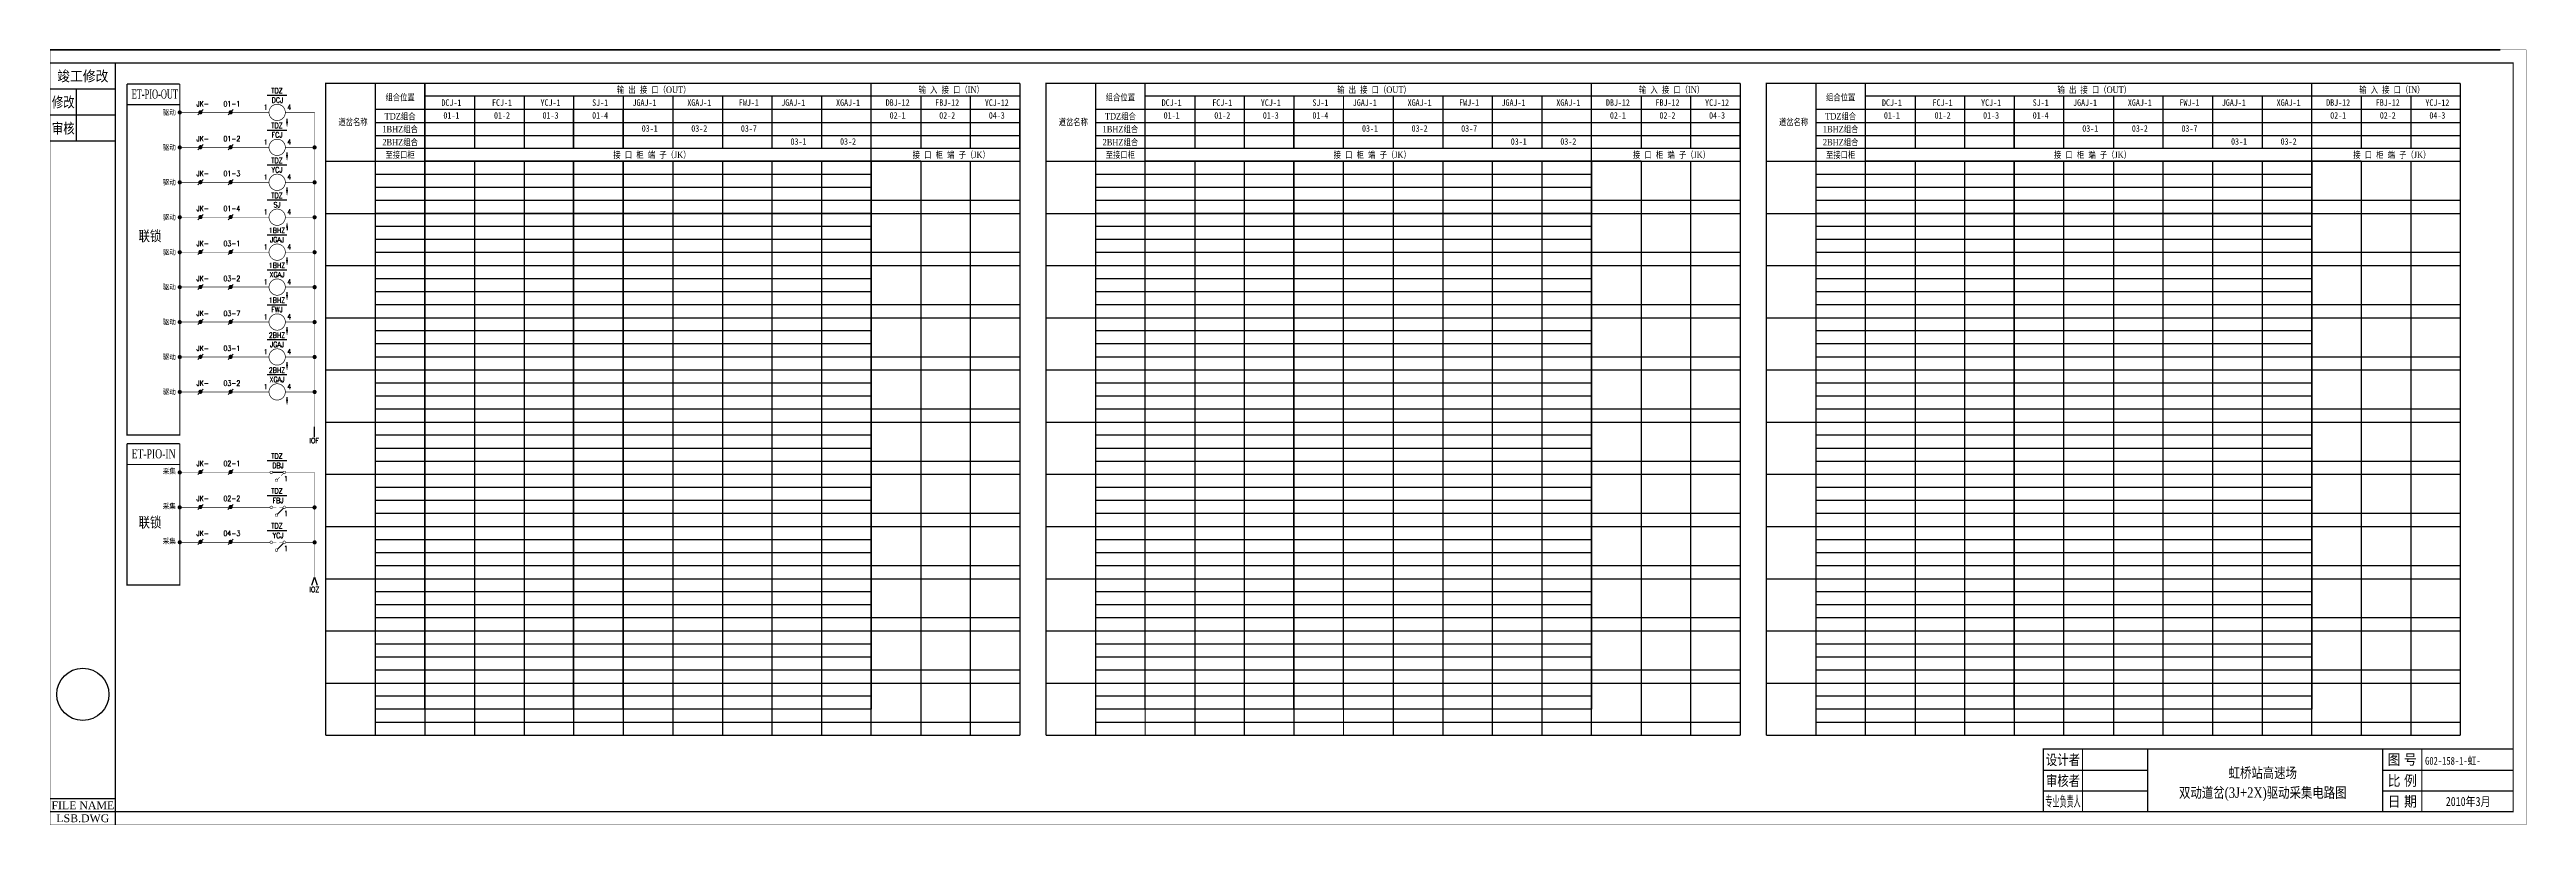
# Model space of a CAD drawing. Extents: x -106 to 843, y -255 to 43.
import ezdxf
from ezdxf.enums import TextEntityAlignment as Align

# ---------------------------------------------------------------- set-up
doc = ezdxf.new("R2010")
doc.units = 0
doc.header["$MEASUREMENT"] = 0
doc.linetypes.add('DASHED', pattern=[19.05, 12.7, -6.35])
doc.layers.get('0').update_dxf_attribs({"linetype": 'CONTINUOUS'})
doc.layers.add('define', color=7, linetype='CONTINUOUS')
doc.styles.add('CHINESE', font='TIMES.TTF', dxfattribs={"width": 0.9})
doc.styles.add('ITALICC', font='txt', dxfattribs={"width": 0.75})
doc.styles.add('ST', font='SimSun.ttf')
doc.styles.get("Standard").update_dxf_attribs({"font": 'txt.shx', "width": 0.8, "bigfont": 'hztxt.shx'})

# ---------------------------------------------------------------- blocks, each defined once
blk = doc.blocks.new('BZTB')
at = {"color": 7}
for p, q in [((0.23, 16), (40.23, 16)), ((130.23, 16), (180.23, 16)), ((0.23, 8), (40.23, 8)), ((130.23, 8), (180.23, 8))]:
    blk.add_line(p, q, dxfattribs=at)
at = {"color": 7, "const_width": 0.5}
blk.add_lwpolyline([(0.23, 0), (180.23, 0), (180.23, 24), (0.23, 24)], close=True, dxfattribs=at)
at = {"color": 7}
for points, const_width in [([(15.23, 24), (15.23, 0)], 0.4), ([(40.23, 24), (40.23, 0)], 0.5), ([(130.23, 24), (130.23, 0)], 0.5), ([(145.23, 24), (145.23, 0)], 0.4)]:
    blk.add_lwpolyline(points, dxfattribs=dict(at, const_width=const_width))
at = {"color": 7, "style": 'CHINESE'}
for s, width, p in [('设计者', 0.8, (7.73, 20)), ('图 号', 0.9, (137.73, 20)), ('审核者', 0.8, (7.73, 12)), ('比 例', 0.9, (137.73, 12)), ('日 期', 0.9, (137.73, 4))]:
    blk.add_text(s, height=4, dxfattribs=dict(at, width=width)).set_placement(p, align=Align.MIDDLE)
at = {"color": 7, "style": 'CHINESE', "width": 0.461104}
blk.add_text('专业负责人', height=4, dxfattribs=at).set_placement((1, 2), (14.5, 2), align=Align.FIT)
blk = doc.blocks.new('W54')
for p, q in [((0, 0), (3, 1)), ((3, -1), (0, 0))]:
    blk.add_line(p, q)
blk = doc.blocks.new('W22')
at = {"const_width": 0.8}
blk.add_lwpolyline([(-0.4, 0, 1), (0.4, 0, 1)], format="xyb", close=True, dxfattribs=at)
blk = doc.blocks.new('W21')
blk.add_line((-1, -1), (1, 1))
at = {"const_width": 0.8}
blk.add_lwpolyline([(-0.4, 0, 1), (0.4, 0, 1)], format="xyb", close=True, dxfattribs=at)
blk = doc.blocks.new('143')
at = {"const_width": 0.2}
for points in [[(-6, 0, 1), (-5, 0, 1)], [(-1, 0, 1), (0, 0, 1)], [(-4, -3, 1), (-3, -3, 1)]]:
    blk.add_lwpolyline(points, format="xyb", close=True, dxfattribs=at)
for points, const_width in [([(-5, 0), (-3.6, 0)], 0.15), ([(-2.4, 0), (-1, 0)], 0.15), ([(-0.85, -0.35), (-3.15, -2.65)], 0.5)]:
    blk.add_lwpolyline(points, dxfattribs=dict(const_width=const_width))
blk.add_lwpolyline([(-5.5, -1.3, 0, 0, 0), (-5.5, -2.3, 0.8, 0, 0), (-5.5, -4.5, 0, 0, 0)], format="xyseb")
at = {"width": 0.8}
for tag, p in [('RELAY', (-3, 2.2)), ('0', (0, -2))]:
    blk.add_attdef(tag, text='', height=2, dxfattribs=at).set_placement(p, align=Align.MIDDLE)
blk = doc.blocks.new('113')
at = {"const_width": 0.2}
for points in [[(-6, 0, 1), (-5, 0, 1)], [(-1, 0, 1), (0, 0, 1)], [(-4, -3, 1), (-3, -3, 1)]]:
    blk.add_lwpolyline(points, format="xyb", close=True, dxfattribs=at)
for points, const_width in [([(-5, 0), (-1, 0)], 0.5), ([(-2.3, -1.8), (-3.15, -2.65)], 0.15), ([(-0.85, -0.35), (-1.7, -1.2)], 0.15)]:
    blk.add_lwpolyline(points, dxfattribs=dict(const_width=const_width))
blk.add_lwpolyline([(-5.5, -4.5, 0, 0, 0), (-5.5, -3.5, 0.8, 0, 0), (-5.5, -1.3, 0, 0, 0)], format="xyseb")
at = {"width": 0.8}
for tag, p in [('RELAY', (-3, 2.2)), ('0', (0, -2))]:
    blk.add_attdef(tag, text='', height=2, dxfattribs=at).set_placement(p, align=Align.MIDDLE)
blk = doc.blocks.new('W53')
blk.add_line((0, 1), (0, 0))
blk.add_lwpolyline([(0, 3.25, 0, 0.8, 0), (0, 1, 0.8, 0.8, 0)], format="xyseb")
blk = doc.blocks.new('dlt_dc_18_s_3J+2X_qc_tb')
at = {"color": 0}
for p, q in [((38, -210), (38, 29.93)), ((19, 19.93), (266, 19.93)), ((38, -210), (38, 24.93)), ((38, -210), (38, 24.93)), ((266, 24.93), (38, 24.93)), ((57, 24.93), (57, 5)), ((76, 24.93), (76, 5)), ((95, 24.93), (95, 5)), ((95, 5), (95, 19.93)), ((114, 5), (114, 19.93)), ((133, 24.93), (133, 5)), ((152, 24.93), (152, 5)), ((190, 24.93), (190, 5)), ((228, 24.93), (228, 5)), ((247, 24.93), (247, 5)), ((266, 5), (266, 19.93)), ((19, 14.93), (266, 14.93)), ((19, 9.93), (266, 9.93)), ((228, 0), (38, 0)), ((57, 0), (57, -220)), ((76, 0), (76, -220)), ((95, -210), (95, 0)), ((95, 0), (95, -220)), ((114, -210), (114, 0)), ((133, 0), (133, -220)), ((152, 0), (152, -220)), ((190, 0), (190, -220)), ((209, 0), (209, -210)), ((228, 0), (228, -220)), ((247, 0), (247, -220)), ((209, -5), (19, -5)), ((209, -10), (19, -10)), ((266, -15), (19, -15)), ((209, -20), (19, -20)), ((171, -20), (19, -20)), ((209, -25), (19, -25)), ((209, -30), (19, -30)), ((266, -35), (19, -35)), ((209, -45), (19, -45)), ((209, -50), (19, -50)), ((266, -55), (19, -55)), ((209, -65), (19, -65)), ((209, -70), (19, -70)), ((266, -75), (19, -75)), ((209, -85), (19, -85)), ((209, -90), (19, -90)), ((266, -95), (19, -95)), ((209, -105), (19, -105)), ((209, -110), (19, -110)), ((266, -115), (19, -115)), ((209, -125), (19, -125)), ((209, -130), (19, -130)), ((266, -135), (19, -135)), ((209, -145), (19, -145)), ((209, -150), (19, -150)), ((266, -155), (19, -155)), ((209, -165), (19, -165)), ((209, -170), (19, -170)), ((266, -175), (19, -175)), ((209, -185), (19, -185)), ((209, -190), (19, -190)), ((266, -195), (19, -195)), ((209, -205), (19, -205)), ((209, -210), (19, -210)), ((266, -215), (19, -215))]:
    blk.add_line(p, q, dxfattribs=at)
at = {"color": 0, "const_width": 0.5}
for points in [[(266, 29.93), (0, 29.93), (0, -220)], [(19, 29.93), (19, -220)], [(38, 29.93), (38, -220)], [(209, 29.93), (209, -220)], [(266, 29.93), (266, -220)], [(114, 5), (114, 24.93)], [(171, 5), (171, 24.93)], [(266, 0), (0, 0)], [(19, 5), (266, 5)], [(20.27, 0), (228, 0)], [(114, -220), (114, 0)], [(171, -220), (171, 0)]]:
    blk.add_lwpolyline(points, dxfattribs=at)
at = {"color": 0, "linetype": 'Continuous', "const_width": 0.5}
for points in [[(0, -20), (266, -20)], [(0, -40), (266, -40)], [(0, -60), (266, -60)], [(0, -80), (266, -80)], [(0, -100), (266, -100)], [(0, -120), (266, -120)], [(0, -140), (266, -140)], [(0, -160), (266, -160)], [(0, -180), (266, -180)], [(0, -200), (266, -200)], [(0, -220), (266, -220)]]:
    blk.add_lwpolyline(points, dxfattribs=at)
at = {"color": 7}
for s, style, width, p in [('输  出  接  口（OUT）', 'CHINESE', 0.8, (125.68, 27.51)), ('输  入  接  口（IN）', 'CHINESE', 0.8, (239.69, 27.51)), ('组合位置', 'CHINESE', 0.8, (28.5, 24.65)), ('DCJ-1', 'ITALICC', 0.75, (48.15, 22.51)), ('FCJ-1', 'ITALICC', 0.75, (67.55, 22.51)), ('YCJ-1', 'ITALICC', 0.75, (86.15, 22.51)), ('SJ-1', 'ITALICC', 0.75, (105.15, 22.51)), ('JGAJ-1', 'ITALICC', 0.75, (122.15, 22.51)), ('XGAJ-1', 'ITALICC', 0.75, (143.15, 22.51)), ('FWJ-1', 'ITALICC', 0.75, (162.15, 22.51)), ('JGAJ-1', 'ITALICC', 0.75, (179.15, 22.51)), ('XGAJ-1', 'ITALICC', 0.75, (200.15, 22.51)), ('DBJ-12', 'ITALICC', 0.75, (219.15, 22.51)), ('FBJ-12', 'ITALICC', 0.75, (238.15, 22.51)), ('YCJ-12', 'ITALICC', 0.75, (257.15, 22.51)), ('道岔名称', 'CHINESE', 0.8, (10.46, 15.16)), ('1BHZ组合', 'CHINESE', 0.8, (28.5, 12.43)), ('TDZ组合', 'CHINESE', 0.8, (28.5, 17.35)), ('01-1', 'ITALICC', 0.75, (48.15, 17.58)), ('01-2', 'ITALICC', 0.75, (67.55, 17.58)), ('01-3', 'ITALICC', 0.75, (86.15, 17.58)), ('01-4', 'ITALICC', 0.75, (105.15, 17.58)), ('03-1', 'ITALICC', 0.75, (124.15, 12.58)), ('03-2', 'ITALICC', 0.75, (143.15, 12.58)), ('03-7', 'ITALICC', 0.75, (162.15, 12.58)), ('02-1', 'ITALICC', 0.75, (219.15, 17.58)), ('02-2', 'ITALICC', 0.75, (238.15, 17.58)), ('04-3', 'ITALICC', 0.75, (257.15, 17.58)), ('2BHZ组合', 'CHINESE', 0.8, (28.5, 7.43)), ('至接口柜', 'CHINESE', 0.8, (28.5, 2.57)), ('接  口  柜  端  子（JK）', 'CHINESE', 0.8, (125, 2.58)), ('03-1', 'ITALICC', 0.75, (181.15, 7.58)), ('03-2', 'ITALICC', 0.75, (200.15, 7.58)), ('接  口  柜  端  子（JK）', 'CHINESE', 0.8, (239.69, 2.58))]:
    blk.add_text(s, height=2.5, dxfattribs=dict(at, style=style, width=width)).set_placement(p, align=Align.MIDDLE)

msp = doc.modelspace()

# ---------------------------------------------------------------- linework, layer by layer
for p, q in [((-105.57, 42.74), (833.19, 42.74)), ((-22.37, 25.37), (-14.88, 25.37)), ((-22.37, 11.99), (-14.88, 11.99)), ((-22.37, -1.4), (-14.88, -1.4)), ((-22.37, -14.79), (-14.88, -14.79)), ((-22.37, -28.18), (-14.88, -28.18)), ((-22.37, -41.57), (-14.88, -41.57)), ((-22.37, -54.96), (-14.88, -54.96)), ((-22.37, -68.34), (-14.88, -68.34)), ((-22.37, -81.73), (-14.88, -81.73)), ((-22.37, -114.65), (-14.88, -114.65)), ((-22.37, -128.04), (-14.88, -128.04)), ((-22.37, -141.42), (-14.88, -141.42))]:
    msp.add_line(p, q)
at = {"color": 7}
for p, q in [((-105.57, 42.74), (833.19, 42.74)), ((833.19, 42.74), (-105.57, 42.74))]:
    msp.add_line(p, q, dxfattribs=at)
for points in [[(-105.57, 37.74, 0.5, 0.5, 0), (-80.57, 37.74, 0.5, 0.5, 0)], [(-105.57, 27.74, 0.5, 0.5, 0), (-80.57, 27.74, 0.5, 0.5, 0)], [(-95.57, 7.74, 0.5, 0.5, 0), (-95.57, 27.74, 0.5, 0.5, 0)], [(-105.57, 17.74, 0.5, 0.5, 0), (-80.57, 17.74, 0.5, 0.5, 0)], [(-105.57, 7.74, 0.5, 0.5, 0), (-80.57, 7.74, 0.5, 0.5, 0)], [(-105.57, -244.26, 0.5, 0.5, 0), (-80.57, -244.26, 0.5, 0.5, 0)]]:
    msp.add_lwpolyline(points, format="xyseb")
at = {"const_width": 0.2}
msp.add_lwpolyline([(-105.57, -254.26), (843.19, -254.26), (843.19, 42.74), (-105.57, 42.74)], close=True, dxfattribs=at)
msp.add_lwpolyline([(-80.57, -249.26, 0.5, 0.5, 0), (838.19, -249.26, 0.5, 0.5, 0), (838.19, 37.74, 0.5, 0.5, 0), (-80.57, 37.74, 0.5, 0.5, 0)], format="xyseb", close=True)
at = {"color": 0}
for points, const_width in [([(-76.12, 29.67), (-76.12, -104.84), (-55.9, -104.84), (-55.9, 29.67)], 0.5), ([(-4.27, 18.75), (-15.47, 18.75)], 0.2), ([(-4.27, -101.75), (-4.27, 18.75)], 0.2), ([(-4.27, 5.36), (-15.47, 5.36)], 0.2), ([(-4.27, -8.03), (-15.47, -8.03)], 0.2), ([(-4.27, -21.42), (-15.47, -21.42)], 0.2), ([(-4.27, -34.8), (-15.47, -34.8)], 0.2), ([(-4.27, -48.19), (-15.47, -48.19)], 0.2), ([(-4.27, -61.58), (-15.47, -61.58)], 0.2), ([(-4.27, -74.97), (-15.47, -74.97)], 0.2), ([(-4.27, -88.36), (-15.47, -88.36)], 0.2), ([(-76.12, -108.18), (-76.12, -162.34), (-55.9, -162.34), (-55.9, -108.18)], 0.5), ([(-4.27, -119.22), (-15.36, -119.22)], 0.2), ([(-4.27, -159.38), (-4.27, -119.21)], 0.2), ([(-4.28, -132.61), (-15.38, -132.61)], 0.2), ([(-4.27, -145.99), (-15.36, -145.99)], 0.2)]:
    msp.add_lwpolyline(points, dxfattribs=dict(at, const_width=const_width))
for points in [[(-76.12, 29.67, 0.5, 0.5, 0), (-55.9, 29.67, 0.5, 0.5, 0)], [(-76.12, 21.67, 0.5, 0.5, 0), (-55.9, 21.67, 0.5, 0.5, 0)], [(-21.72, 18.75, 0.2, 0.2, 0), (-55.92, 18.75, 0.2, 0.2, 0)], [(-21.72, 5.36, 0.2, 0.2, 0), (-55.92, 5.36, 0.2, 0.2, 0)], [(-21.72, -8.03, 0.2, 0.2, 0), (-55.92, -8.03, 0.2, 0.2, 0)], [(-21.72, -21.42, 0.2, 0.2, 0), (-55.92, -21.42, 0.2, 0.2, 0)], [(-21.72, -34.8, 0.2, 0.2, 0), (-55.92, -34.8, 0.2, 0.2, 0)], [(-21.72, -48.19, 0.2, 0.2, 0), (-55.92, -48.19, 0.2, 0.2, 0)], [(-21.72, -61.58, 0.2, 0.2, 0), (-55.92, -61.58, 0.2, 0.2, 0)], [(-21.72, -74.97, 0.2, 0.2, 0), (-55.92, -74.97, 0.2, 0.2, 0)], [(-21.72, -88.36, 0.2, 0.2, 0), (-55.92, -88.36, 0.2, 0.2, 0)], [(-76.12, -108.18, 0.5, 0.5, 0), (-55.9, -108.18, 0.5, 0.5, 0)], [(-76.12, -108.18, 0.5, 0.5, 0), (-55.9, -108.18, 0.5, 0.5, 0)], [(-76.12, -116.18, 0.5, 0.5, 0), (-55.9, -116.18, 0.5, 0.5, 0)], [(-21.43, -119.22, 0.2, 0.2, 0), (-55.9, -119.22, 0.2, 0.2, 0)], [(-21.45, -132.61, 0.2, 0.2, 0), (-55.91, -132.61, 0.2, 0.2, 0)], [(-21.43, -145.99, 0.2, 0.2, 0), (-55.9, -145.99, 0.2, 0.2, 0)]]:
    msp.add_lwpolyline(points, format="xyseb", dxfattribs=at)
at = {"const_width": 0.25}
for points in [[(-18.6, 15.62, 1), (-18.6, 21.87, 1)], [(-18.6, 2.24, 1), (-18.6, 8.49, 1)], [(-18.6, -11.15, 1), (-18.6, -4.9, 1)], [(-18.6, -24.54, 1), (-18.6, -18.29, 1)], [(-18.6, -37.93, 1), (-18.6, -31.68, 1)], [(-18.6, -51.32, 1), (-18.6, -45.07, 1)], [(-18.6, -64.71, 1), (-18.6, -58.46, 1)], [(-18.6, -78.09, 1), (-18.6, -71.84, 1)], [(-18.6, -91.48, 1), (-18.6, -85.23, 1)]]:
    msp.add_lwpolyline(points, format="xyb", close=True, dxfattribs=at)
at = {"color": 0}
msp.add_lwpolyline([(-4.27, -105.75), (-4.27, -101.75)], dxfattribs=at)
at = {"const_width": 0.5}
msp.add_lwpolyline([(-80.57, -254.26), (-80.57, -249.26), (-105.57, -249.26)], dxfattribs=at)
at = {"color": 7}
msp.add_circle((-93.07, -204.26), 10, dxfattribs=at)

# ---------------------------------------------------------------- block references
at = {"color": 0}
for name, p in [('W22', (-55.92, 18.72)), ('W21', (-47.99, 18.8)), ('W21', (-36.43, 18.8)), ('W22', (-55.92, 5.34)), ('W21', (-47.99, 5.41)), ('W21', (-36.43, 5.41)), ('W22', (-4.26, 5.34)), ('W22', (-55.92, -8.05)), ('W21', (-47.99, -7.98)), ('W21', (-36.43, -7.98)), ('W22', (-4.26, -8.05)), ('W22', (-55.92, -21.44)), ('W21', (-47.99, -21.36)), ('W21', (-36.43, -21.36)), ('W53', (-14.82, -26.44)), ('W22', (-4.26, -21.44)), ('W22', (-55.92, -34.83)), ('W21', (-47.99, -34.75)), ('W21', (-36.43, -34.75)), ('W22', (-4.26, -34.83)), ('W22', (-55.92, -48.22)), ('W21', (-47.99, -48.14)), ('W21', (-36.43, -48.14)), ('W22', (-4.26, -48.22)), ('W22', (-55.92, -61.61)), ('W21', (-47.99, -61.53)), ('W21', (-36.43, -61.53)), ('W22', (-4.26, -61.61)), ('W22', (-55.92, -74.99)), ('W21', (-47.99, -74.92)), ('W21', (-36.43, -74.92)), ('W22', (-4.26, -74.99)), ('W22', (-55.92, -88.38)), ('W21', (-47.99, -88.31)), ('W21', (-36.43, -88.31)), ('W22', (-4.26, -88.38)), ('W22', (-55.92, -119.22)), ('W21', (-47.99, -119.06)), ('W21', (-36.43, -119.06)), ('W22', (-55.94, -132.61)), ('W21', (-48, -132.45)), ('W21', (-36.44, -132.45)), ('W22', (-4.28, -132.64)), ('W22', (-55.92, -145.99)), ('W21', (-47.99, -145.83)), ('W21', (-36.43, -145.83)), ('W22', (-4.26, -146.02))]:
    msp.add_blockref(name, p, dxfattribs=at)
at = {"color": 0, "rotation": 180}
for p in [(-14.82, 16.26), (-14.82, 3.37), (-14.82, -10.02), (-14.82, -36.79), (-14.82, -50.18), (-14.82, -63.57), (-14.82, -76.96), (-14.82, -90.35)]:
    msp.add_blockref('W53', p, dxfattribs=at)
for name, p in [('113', (-15.36, -119.22)), ('143', (-15.36, -132.61)), ('143', (-15.36, -145.99)), ('BZTB', (657.96, -249.26))]:
    msp.add_blockref(name, p)
at = {"color": 0, "linetype": 'DASHED', "rotation": 270}
msp.add_blockref('W54', (-4.27, -159.38), dxfattribs=at)
at = {"layer": 'define', "linetype": 'Continuous'}
for p in [(0, 0), (276, 0), (552, 0)]:
    msp.add_blockref('dlt_dc_18_s_3J+2X_qc_tb', p, dxfattribs=at)

# ---------------------------------------------------------------- texts
at = {"color": 7, "style": 'CHINESE'}
for s, width, p in [('竣工修改', 0.9, (-93.07, 32.74)), ('修改', 0.8, (-100.57, 22.74)), ('审核', 0.8, (-100.57, 12.74)), ('双动道岔(3J+2X)驱动采集电路图', 0.8, (742.25, -242.25, 0))]:
    msp.add_text(s, height=4, dxfattribs=dict(at, width=width)).set_placement(p, align=Align.MIDDLE)
at = {"color": 0, "style": 'CHINESE'}
for s, height, width, p in [('ET-PIO-OUT', 3.5, 0.6, (-74.39, 24.03)), ('联锁', 4, 0.8, (-71.7, -30.6)), ('ET-PIO-IN', 3.5, 0.7, (-74.39, -113.82)), ('联锁', 4, 0.8, (-71.7, -140.33))]:
    msp.add_text(s, height=height, dxfattribs=dict(at, width=width)).set_placement(p)
at = {"color": 0, "style": 'CHINESE', "width": 0.9}
for s, p in [('驱动', (-59.94, 17.77)), ('驱动', (-59.94, 4.38)), ('驱动', (-59.94, -9.01)), ('驱动', (-59.94, -22.39)), ('驱动', (-59.94, -35.78)), ('驱动', (-59.94, -49.17)), ('驱动', (-59.94, -62.56)), ('驱动', (-59.94, -75.95)), ('驱动', (-59.94, -89.34)), ('采集', (-59.94, -119.76)), ('采集', (-59.96, -133.14)), ('采集', (-59.94, -146.53))]:
    msp.add_text(s, height=2, dxfattribs=at).set_placement(p, align=Align.CENTER)
at = {"color": 0, "width": 0.75}
for p in [(-49.47, 21.07), (-49.47, 7.68), (-49.47, -5.7), (-49.47, -19.09), (-49.47, -32.48), (-49.47, -45.87), (-49.47, -59.26), (-49.47, -72.65), (-49.47, -86.03), (-49.47, -116.79), (-49.49, -130.18), (-49.47, -143.56)]:
    msp.add_text('JK-', height=2, dxfattribs=at).set_placement(p)
at = {"color": 3, "width": 0.75}
for s, p in [('01-1', (-39.17, 21.07)), ('01-2', (-39.17, 7.68)), ('01-3', (-39.17, -5.7)), ('01-4', (-39.17, -19.09)), ('03-1', (-39.17, -32.48)), ('03-2', (-39.17, -45.87)), ('03-7', (-39.17, -59.26)), ('03-1', (-39.17, -72.65)), ('03-2', (-39.17, -86.03)), ('02-1', (-39.17, -116.79)), ('02-2', (-39.18, -130.18)), ('04-3', (-39.17, -143.56))]:
    msp.add_text(s, height=2, dxfattribs=at).set_placement(p)
at = {"color": 0, "width": 0.8}
for s, p in [('1', (-22.97, 19.77)), ('DCJ', (-18.47, 22.48)), ('4', (-13.97, 19.77)), ('FCJ', (-18.66, 9.13)), ('1', (-22.97, 6.39)), ('4', (-13.97, 6.39)), ('1', (-22.97, -7)), ('YCJ', (-18.66, -4.26)), ('4', (-13.97, -7)), ('1', (-22.97, -20.39)), ('SJ', (-18.66, -17.64)), ('4', (-13.97, -20.39)), ('1BHZ', (-18.66, -27.46)), ('1', (-22.97, -33.78)), ('JGAJ', (-18.66, -31.03)), ('4', (-13.97, -33.78)), ('1', (-22.97, -47.17)), ('1BHZ', (-18.66, -40.85)), ('XGAJ', (-18.66, -44.42)), ('4', (-13.97, -47.17)), ('1BHZ', (-18.66, -54.24)), ('FWJ', (-18.66, -57.81)), ('1', (-22.97, -60.56)), ('2BHZ', (-18.66, -67.63)), ('4', (-13.97, -60.56)), ('1', (-22.97, -73.94)), ('JGAJ', (-18.66, -71.2)), ('4', (-13.97, -73.94)), ('1', (-22.97, -87.33)), ('2BHZ', (-18.66, -81.02)), ('XGAJ', (-18.66, -84.59)), ('4', (-13.97, -87.33)), ('DBJ', (-18.27, -117.6)), ('1', (-15.27, -122.6)), ('FBJ', (-18.27, -130.99)), ('1', (-15.27, -135.99)), ('YCJ', (-18.27, -144.37)), ('1', (-15.27, -149.37))]:
    msp.add_text(s, height=2, dxfattribs=at).set_placement(p, align=Align.CENTER)
at = {"color": 1, "width": 0.8}
for p in [(-18.66, 26.09), (-18.66, 12.7), (-18.66, -0.69), (-18.66, -14.08), (-18.66, -113.94), (-18.66, -127.32), (-18.66, -140.71)]:
    msp.add_text('TDZ', height=2, dxfattribs=at).set_placement(p, align=Align.CENTER)
at = {"color": 0, "width": 0.8}
for s, p in [('IOF', (-6.25, -107.03)), ('IOZ', (-6.25, -164.06))]:
    msp.add_text(s, height=2, dxfattribs=at).set_placement(p, align=Align.MIDDLE_LEFT)
at = {"color": 7, "style": 'CHINESE'}
for s, p in [('FILE NAME', (-93.07, -246.76)), ('LSB.DWG', (-93.07, -251.76))]:
    msp.add_text(s, height=3, dxfattribs=at).set_placement(p, align=Align.MIDDLE)
at = {"layer": 'define', "color": 5, "width": 0.8}
for s, height, style, p in [('虹桥站高速场', 4, 'CHINESE', (742.25, -234.25, 0)), ('2010年3月', 3.5, 'ST', (820.94, -245.23))]:
    msp.add_text(s, height=height, dxfattribs=dict(at, style=style)).set_placement(p, align=Align.MIDDLE)
at = {"layer": 'define', "color": 5, "style": 'ST', "width": 0.8}
msp.add_text('G02-158-1-虹-', height=3, dxfattribs=at).set_placement((804.44, -231.23))

doc.saveas('drawing.dxf')
